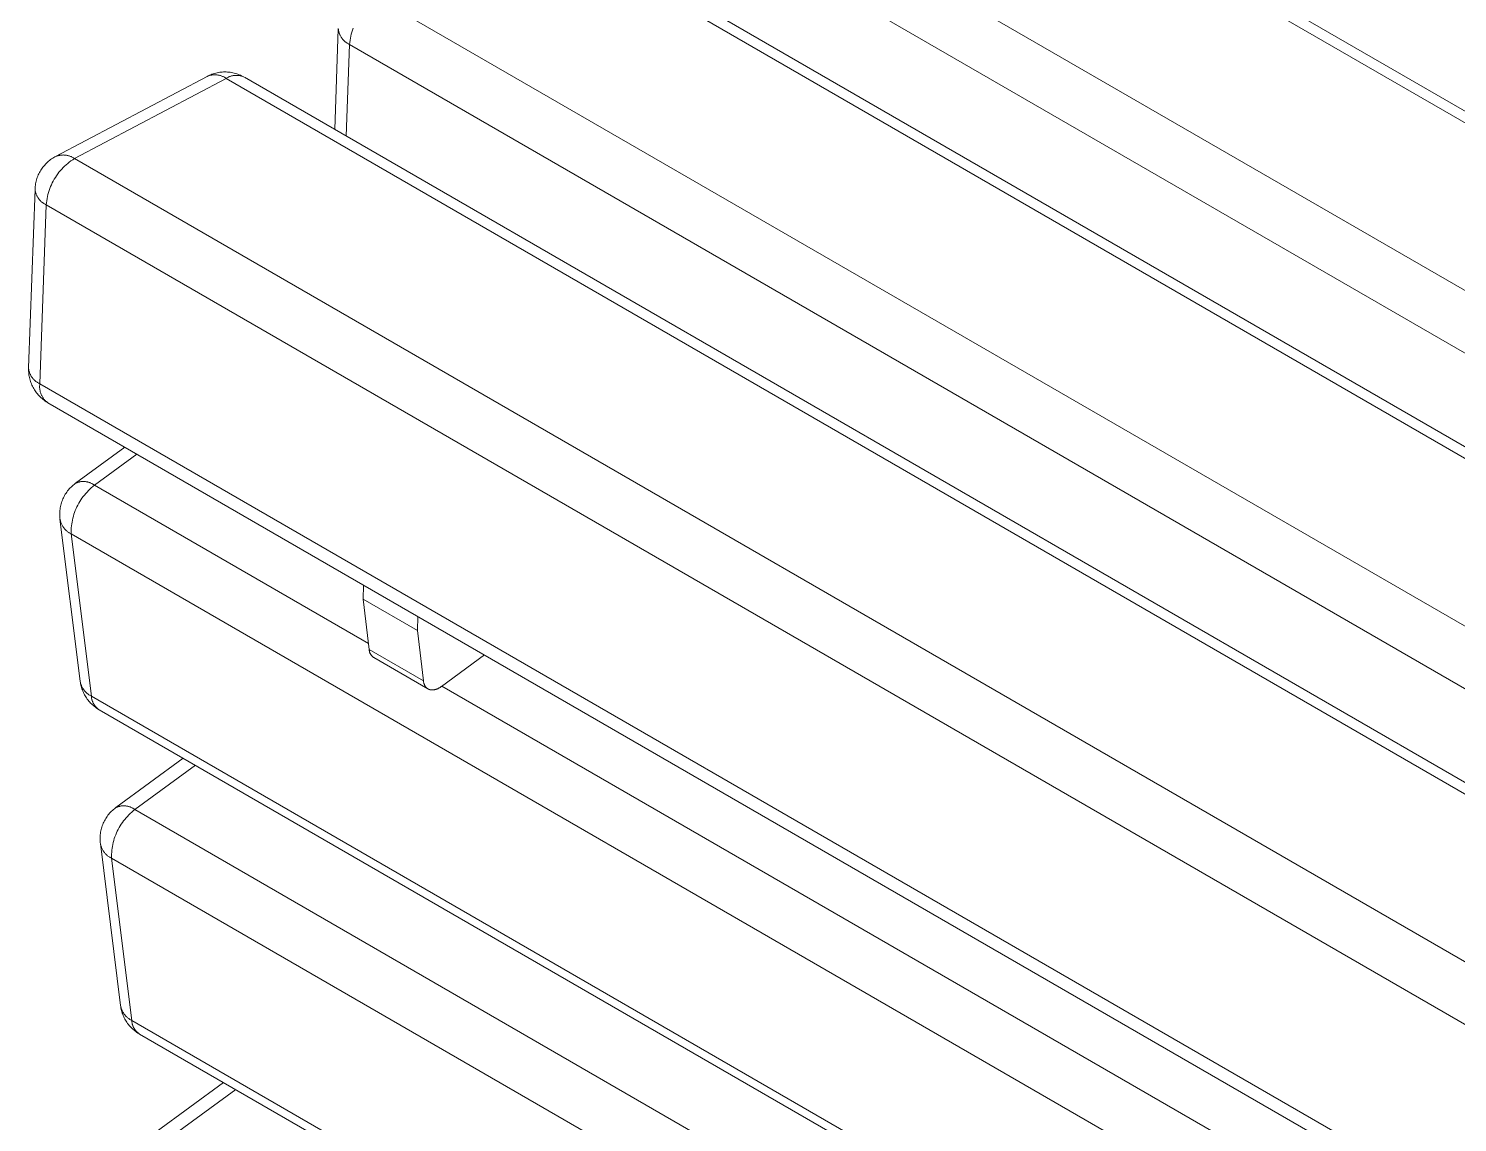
# Model space of a CAD drawing. Header units: inches. Extents: x -16 to 183, y -17 to 123.
# Drawn here: x -5.352 to -0.532, y 15.479 to 19.166 of the extents above; entities that cross this region are included whole.
import ezdxf

# ---------------------------------------------------------------- set-up
doc = ezdxf.new("R2010")
doc.units = ezdxf.units.IN
doc.layers.add('ZANO_R', color=7, linetype='Continuous', lineweight=0)

msp = doc.modelspace()

# ---------------------------------------------------------------- linework, layer by layer
at = {"layer": 'ZANO_R'}
for p, q in [((30.09096, 1.18322), (-2.63935, 20.08008)), ((-2.57751, 20.08374), (30.15113, 1.18785)), ((-3.15088, 19.80971), (29.57943, 0.91286)), ((29.48423, 0.75687), (-3.24609, 19.65373)), ((29.06791, 0.64249), (-3.66241, 19.53935)), ((-3.60056, 19.543), (29.12808, 0.64712)), ((-4.17393, 19.26898), (28.55638, 0.37213)), ((-4.31917, 18.8265), (-4.30701, 19.16591)), ((-4.30679, 19.16417), (-4.30699, 19.16631)), ((-4.30652, 19.16204), (-4.30679, 19.16417)), ((-4.30618, 19.15992), (-4.30652, 19.16204)), ((-4.30577, 19.15782), (-4.30618, 19.15992)), ((-4.30528, 19.15573), (-4.30577, 19.15782)), ((-4.30473, 19.15365), (-4.30528, 19.15573)), ((-4.3041, 19.1516), (-4.30473, 19.15365)), ((-4.30341, 19.14957), (-4.3041, 19.1516)), ((-4.30265, 19.14756), (-4.30341, 19.14957)), ((-4.30182, 19.14558), (-4.30265, 19.14756)), ((-4.30092, 19.14363), (-4.30182, 19.14558)), ((-4.29996, 19.14171), (-4.30092, 19.14363)), ((-4.29893, 19.13982), (-4.29996, 19.14171)), ((-4.29784, 19.13797), (-4.29893, 19.13982)), ((-4.29669, 19.13616), (-4.29784, 19.13797)), ((-4.29548, 19.13439), (-4.29669, 19.13616)), ((-4.2942, 19.13266), (-4.29548, 19.13439)), ((-4.2664, 19.13388), (-4.26756, 19.12695)), ((-4.26501, 19.14077), (-4.2664, 19.13388)), ((-4.26338, 19.1476), (-4.26501, 19.14077)), ((-4.26151, 19.15437), (-4.26338, 19.1476)), ((-4.2594, 19.16107), (-4.26151, 19.15437)), ((-4.25707, 19.16769), (-4.2594, 19.16107)), ((-4.29287, 19.13098), (-4.2942, 19.13266)), ((-4.29149, 19.12934), (-4.29287, 19.13098)), ((-4.29004, 19.12775), (-4.29149, 19.12934)), ((-4.28855, 19.12621), (-4.29004, 19.12775)), ((-4.287, 19.12472), (-4.28855, 19.12621)), ((-4.28541, 19.12328), (-4.287, 19.12472)), ((-4.28377, 19.1219), (-4.28541, 19.12328)), ((-4.28208, 19.12057), (-4.28377, 19.1219)), ((-4.28034, 19.11931), (-4.28208, 19.12057)), ((-4.27857, 19.1181), (-4.28034, 19.11931)), ((-4.26914, 19.113), (-4.28021, 18.80401)), ((-4.27675, 19.11695), (-4.27857, 19.1181)), ((-4.2749, 19.11587), (-4.27675, 19.11695)), ((-4.27301, 19.11484), (-4.2749, 19.11587)), ((-4.27109, 19.11389), (-4.27301, 19.11484)), ((-4.26914, 19.113), (-4.27109, 19.11389)), ((-4.26847, 19.11999), (-4.26914, 19.113)), ((28.46118, 0.21614), (-4.26914, 19.113)), ((-4.26756, 19.12695), (-4.26847, 19.11999)), ((-5.261, 18.735), (-4.74974, 19.00522)), ((-4.68546, 18.99862), (-5.19698, 18.72825)), ((-4.74974, 19.00522), (-4.74758, 19.0061)), ((-4.74947, 19.00536), (-4.74548, 19.00737)), ((-4.74758, 19.0061), (-4.7454, 19.0069)), ((-4.74548, 19.00737), (-4.74143, 19.00924)), ((-4.7454, 19.0069), (-4.74319, 19.00762)), ((-4.74319, 19.00762), (-4.74095, 19.00826)), ((-4.74143, 19.00924), (-4.73731, 19.01097)), ((-4.74095, 19.00826), (-4.7387, 19.00883)), ((-4.7387, 19.00883), (-4.73642, 19.00932)), ((-4.73731, 19.01097), (-4.73313, 19.01256)), ((-4.73642, 19.00932), (-4.73413, 19.00973)), ((-4.73413, 19.00973), (-4.73183, 19.01006)), ((-4.73313, 19.01256), (-4.7289, 19.014)), ((-4.73183, 19.01006), (-4.72952, 19.01031)), ((-4.72952, 19.01031), (-4.7272, 19.01047)), ((-4.7289, 19.014), (-4.72463, 19.01529)), ((-4.7272, 19.01047), (-4.72487, 19.01056)), ((-4.72487, 19.01056), (-4.72255, 19.01056)), ((-4.72463, 19.01529), (-4.72031, 19.01644)), ((-4.72255, 19.01056), (-4.72022, 19.01049)), ((-4.72031, 19.01644), (-4.71595, 19.01743)), ((-4.72022, 19.01049), (-4.7179, 19.01033)), ((-4.7179, 19.01033), (-4.71559, 19.01009)), ((-4.71595, 19.01743), (-4.71157, 19.01828)), ((-4.71559, 19.01009), (-4.71328, 19.00977)), ((-4.71328, 19.00977), (-4.71099, 19.00938)), ((-4.71157, 19.01828), (-4.70715, 19.01897)), ((-4.71099, 19.00938), (-4.70872, 19.0089)), ((-4.70872, 19.0089), (-4.70646, 19.00834)), ((-4.70715, 19.01897), (-4.70272, 19.01951)), ((-4.70646, 19.00834), (-4.70422, 19.00771)), ((-4.70422, 19.00771), (-4.70201, 19.00699)), ((-4.70272, 19.01951), (-4.69827, 19.0199)), ((-4.70201, 19.00699), (-4.69982, 19.0062)), ((-4.69982, 19.0062), (-4.69766, 19.00534)), ((-4.69827, 19.0199), (-4.69381, 19.02013)), ((-4.69766, 19.00534), (-4.69553, 19.0044)), ((-4.69553, 19.0044), (-4.69344, 19.00338)), ((-4.69381, 19.02013), (-4.68934, 19.02021)), ((-4.69344, 19.00338), (-4.69138, 19.0023)), ((-4.69138, 19.0023), (-4.68937, 19.00114)), ((-4.68937, 19.00114), (-4.68739, 18.99991)), ((-4.68934, 19.02021), (-4.68488, 19.02013)), ((-4.68739, 18.99991), (-4.68546, 18.99862)), ((-4.68362, 18.99976), (-4.68546, 18.99862)), ((28.04485, 0.10176), (-4.68546, 18.99862)), ((-4.68488, 19.02013), (-4.68041, 19.0199)), ((-4.68174, 19.00084), (-4.68362, 18.99976)), ((-4.67982, 19.00186), (-4.68174, 19.00084)), ((-4.68041, 19.0199), (-4.67596, 19.01951)), ((-4.67787, 19.00281), (-4.67982, 19.00186)), ((-4.67589, 19.00369), (-4.67787, 19.00281)), ((-4.67596, 19.01951), (-4.67153, 19.01898)), ((-4.67388, 19.0045), (-4.67589, 19.00369)), ((-4.67184, 19.00525), (-4.67388, 19.0045)), ((-4.66978, 19.00592), (-4.67184, 19.00525)), ((-4.67153, 19.01898), (-4.66712, 19.01829)), ((-4.6677, 19.00652), (-4.66978, 19.00592)), ((-4.66559, 19.00706), (-4.6677, 19.00652)), ((-4.66712, 19.01829), (-4.66273, 19.01744)), ((-4.66348, 19.00751), (-4.66559, 19.00706)), ((-4.66134, 19.0079), (-4.66348, 19.00751)), ((-4.66273, 19.01744), (-4.65837, 19.01645)), ((-4.6592, 19.00822), (-4.66134, 19.0079)), ((-4.65704, 19.00846), (-4.6592, 19.00822)), ((-4.65837, 19.01645), (-4.65406, 19.0153)), ((-4.65488, 19.00862), (-4.65704, 19.00846)), ((-4.65271, 19.00871), (-4.65488, 19.00862)), ((-4.65406, 19.0153), (-4.64978, 19.01401)), ((-4.65054, 19.00873), (-4.65271, 19.00871)), ((-4.64837, 19.00867), (-4.65054, 19.00873)), ((-4.64978, 19.01401), (-4.64555, 19.01257)), ((-4.64621, 19.00854), (-4.64837, 19.00867)), ((-4.64405, 19.00834), (-4.64621, 19.00854)), ((-4.64555, 19.01257), (-4.64137, 19.01099)), ((-4.6419, 19.00806), (-4.64405, 19.00834)), ((-4.63976, 19.00771), (-4.6419, 19.00806)), ((-4.64137, 19.01099), (-4.63725, 19.00926)), ((-4.63763, 19.00728), (-4.63976, 19.00771)), ((-4.63552, 19.00679), (-4.63763, 19.00728)), ((-4.63725, 19.00926), (-4.6332, 19.00739)), ((-4.63343, 19.00622), (-4.63552, 19.00679)), ((-4.63136, 19.00558), (-4.63343, 19.00622)), ((-4.6332, 19.00739), (-4.62921, 19.00538)), ((-4.62931, 19.00487), (-4.63136, 19.00558)), ((-4.62729, 19.00408), (-4.62931, 19.00487)), ((-4.62921, 19.00538), (-4.62529, 19.00324)), ((-4.62529, 19.00323), (-4.62729, 19.00408)), ((-4.62361, 19.00227), (28.10503, 0.10638)), ((-5.30312, 18.69965), (-5.30033, 18.70312)), ((-5.30033, 18.70312), (-5.29743, 18.7065)), ((-5.29743, 18.7065), (-5.29442, 18.70977)), ((-5.29442, 18.70977), (-5.29129, 18.71294)), ((-5.29129, 18.71294), (-5.28806, 18.716)), ((-5.28806, 18.716), (-5.28473, 18.71894)), ((-5.28473, 18.71894), (-5.28129, 18.72177)), ((-5.28129, 18.72177), (-5.27776, 18.72448)), ((-5.27776, 18.72448), (-5.27414, 18.72706)), ((-5.27414, 18.72706), (-5.27043, 18.72952)), ((-5.27043, 18.72952), (-5.26664, 18.73185)), ((-5.26664, 18.73185), (-5.26277, 18.73405)), ((-5.26276, 18.73403), (-5.26073, 18.73494)), ((-5.26073, 18.73494), (-5.25866, 18.73578)), ((-5.25866, 18.73578), (-5.25657, 18.73655)), ((-5.25657, 18.73655), (-5.25445, 18.73725)), ((-5.25445, 18.73725), (-5.25231, 18.73788)), ((-5.25231, 18.73788), (-5.25015, 18.73844)), ((-5.25015, 18.73844), (-5.24797, 18.73892)), ((-5.24797, 18.73892), (-5.24577, 18.73932)), ((-5.24577, 18.73932), (-5.24357, 18.73966)), ((-5.24357, 18.73966), (-5.24135, 18.73991)), ((-5.24135, 18.73991), (-5.23913, 18.7401)), ((-5.23913, 18.7401), (-5.2369, 18.7402)), ((-5.2369, 18.7402), (-5.23467, 18.74024)), ((-5.23029, 18.70255), (-5.23529, 18.69762)), ((-5.23467, 18.74024), (-5.23244, 18.74019)), ((-5.23244, 18.74019), (-5.23021, 18.74007)), ((-5.22512, 18.70731), (-5.23029, 18.70255)), ((-5.23021, 18.74007), (-5.22799, 18.73988)), ((-5.22799, 18.73988), (-5.22577, 18.73961)), ((-5.22577, 18.73961), (-5.22357, 18.73926)), ((-5.21979, 18.71188), (-5.22512, 18.70731)), ((-5.22357, 18.73926), (-5.22138, 18.73884)), ((-5.22138, 18.73884), (-5.2192, 18.73835)), ((-5.21431, 18.71627), (-5.21979, 18.71188)), ((-5.2192, 18.73835), (-5.21704, 18.73778)), ((-5.21704, 18.73778), (-5.2149, 18.73714)), ((-5.2149, 18.73714), (-5.21279, 18.73643)), ((-5.20867, 18.72046), (-5.21431, 18.71627)), ((-5.21279, 18.73643), (-5.2107, 18.73564)), ((-5.2107, 18.73564), (-5.20864, 18.73479)), ((-5.2029, 18.72446), (-5.20867, 18.72046)), ((-5.20864, 18.73479), (-5.20661, 18.73387)), ((-5.20661, 18.73387), (-5.20461, 18.73288)), ((-5.20461, 18.73288), (-5.20265, 18.73182)), ((-5.19698, 18.72825), (-5.2029, 18.72446)), ((-5.20265, 18.73182), (-5.20072, 18.73069)), ((-5.20072, 18.73069), (-5.19883, 18.7295)), ((-5.19883, 18.7295), (-5.19698, 18.72825)), ((-5.19698, 18.72825), (27.53333, -0.1686)), ((-5.32727, 18.64763), (-5.32627, 18.65196)), ((-5.32627, 18.65196), (-5.32511, 18.65626)), ((-5.32511, 18.65626), (-5.32381, 18.66051)), ((-5.32381, 18.66051), (-5.32236, 18.66472)), ((-5.32236, 18.66472), (-5.32077, 18.66887)), ((-5.32077, 18.66887), (-5.31903, 18.67297)), ((-5.31903, 18.67297), (-5.31716, 18.67701)), ((-5.31716, 18.67701), (-5.31515, 18.68097)), ((-5.31515, 18.68097), (-5.313, 18.68487)), ((-5.313, 18.68487), (-5.31072, 18.68869)), ((-5.31072, 18.68869), (-5.30831, 18.69243)), ((-5.30831, 18.69243), (-5.30578, 18.69609)), ((-5.30578, 18.69609), (-5.30312, 18.69965)), ((-5.26851, 18.65252), (-5.27175, 18.64629)), ((-5.26507, 18.65864), (-5.26851, 18.65252)), ((-5.26141, 18.66464), (-5.26507, 18.65864)), ((-5.25754, 18.6705), (-5.26141, 18.66464)), ((-5.25347, 18.67623), (-5.25754, 18.6705)), ((-5.24921, 18.68181), (-5.25347, 18.67623)), ((-5.24475, 18.68724), (-5.24921, 18.68181)), ((-5.24011, 18.69251), (-5.24475, 18.68724)), ((-5.23529, 18.69762), (-5.24011, 18.69251)), ((-5.35166, 18.02244), (-5.33006, 18.62518)), ((-5.33004, 18.62558), (-5.32979, 18.63002)), ((-5.32984, 18.62344), (-5.33004, 18.62558)), ((-5.32957, 18.62131), (-5.32984, 18.62344)), ((-5.32979, 18.63002), (-5.32939, 18.63445)), ((-5.32923, 18.61919), (-5.32957, 18.62131)), ((-5.32939, 18.63445), (-5.32884, 18.63887)), ((-5.32882, 18.61709), (-5.32923, 18.61919)), ((-5.32884, 18.63887), (-5.32813, 18.64326)), ((-5.32834, 18.61499), (-5.32882, 18.61709)), ((-5.32778, 18.61292), (-5.32834, 18.61499)), ((-5.32813, 18.64326), (-5.32727, 18.64763)), ((-5.32716, 18.61087), (-5.32778, 18.61292)), ((-5.32646, 18.60884), (-5.32716, 18.61087)), ((-5.3257, 18.60683), (-5.32646, 18.60884)), ((-5.32487, 18.60485), (-5.3257, 18.60683)), ((-5.32397, 18.6029), (-5.32487, 18.60485)), ((-5.28643, 18.60687), (-5.28806, 18.60004)), ((-5.28456, 18.61364), (-5.28643, 18.60687)), ((-5.28245, 18.62034), (-5.28456, 18.61364)), ((-5.28012, 18.62696), (-5.28245, 18.62034)), ((-5.27755, 18.6335), (-5.28012, 18.62696)), ((-5.27476, 18.63995), (-5.27755, 18.6335)), ((-5.27175, 18.64629), (-5.27476, 18.63995)), ((-5.32301, 18.60098), (-5.32397, 18.6029)), ((-5.32198, 18.59909), (-5.32301, 18.60098)), ((-5.32089, 18.59724), (-5.32198, 18.59909)), ((-5.31974, 18.59543), (-5.32089, 18.59724)), ((-5.31853, 18.59366), (-5.31974, 18.59543)), ((-5.31725, 18.59193), (-5.31853, 18.59366)), ((-5.31592, 18.59025), (-5.31725, 18.59193)), ((-5.31454, 18.58861), (-5.31592, 18.59025)), ((-5.3131, 18.58702), (-5.31454, 18.58861)), ((-5.29219, 18.57227), (-5.31381, 17.96913)), ((-5.3116, 18.58547), (-5.3131, 18.58702)), ((-5.31006, 18.58399), (-5.3116, 18.58547)), ((-5.30846, 18.58255), (-5.31006, 18.58399)), ((-5.30682, 18.58117), (-5.30846, 18.58255)), ((-5.30513, 18.57984), (-5.30682, 18.58117)), ((-5.3034, 18.57857), (-5.30513, 18.57984)), ((-5.30162, 18.57737), (-5.3034, 18.57857)), ((-5.29981, 18.57622), (-5.30162, 18.57737)), ((-5.29795, 18.57514), (-5.29981, 18.57622)), ((-5.29606, 18.57411), (-5.29795, 18.57514)), ((-5.29414, 18.57316), (-5.29606, 18.57411)), ((-5.29219, 18.57227), (-5.29414, 18.57316)), ((-5.29152, 18.57926), (-5.29219, 18.57227)), ((27.43812, -0.32459), (-5.29219, 18.57227)), ((-5.29061, 18.58622), (-5.29152, 18.57926)), ((-5.28946, 18.59315), (-5.29061, 18.58622)), ((-5.28806, 18.60004), (-5.28946, 18.59315)), ((-5.35175, 18.01616), (-5.35172, 18.02059)), ((-5.35164, 18.01173), (-5.35175, 18.01616)), ((-5.35146, 18.0203), (-5.35166, 18.02244)), ((-5.35136, 18.00731), (-5.35164, 18.01173)), ((-5.35119, 18.01817), (-5.35146, 18.0203)), ((-5.35094, 18.0029), (-5.35136, 18.00731)), ((-5.35085, 18.01605), (-5.35119, 18.01817)), ((-5.35037, 17.9985), (-5.35094, 18.0029)), ((-5.35044, 18.01394), (-5.35085, 18.01605)), ((-5.34995, 18.01185), (-5.35044, 18.01394)), ((-5.34965, 17.99413), (-5.35037, 17.9985)), ((-5.3494, 18.00978), (-5.34995, 18.01185)), ((-5.34878, 17.98979), (-5.34965, 17.99413)), ((-5.34878, 18.00773), (-5.3494, 18.00978)), ((-5.34808, 18.00569), (-5.34878, 18.00773)), ((-5.34776, 17.98548), (-5.34878, 17.98979)), ((-5.34732, 18.00369), (-5.34808, 18.00569)), ((-5.34659, 17.9812), (-5.34776, 17.98548)), ((-5.34649, 18.00171), (-5.34732, 18.00369)), ((-5.34527, 17.97697), (-5.34659, 17.9812)), ((-5.34559, 17.99976), (-5.34649, 18.00171)), ((-5.34463, 17.99784), (-5.34559, 17.99976)), ((-5.34382, 17.97279), (-5.34527, 17.97697)), ((-5.3436, 17.99595), (-5.34463, 17.99784)), ((-5.34251, 17.9941), (-5.3436, 17.99595)), ((-5.34136, 17.99229), (-5.34251, 17.9941)), ((-5.34015, 17.99052), (-5.34136, 17.99229)), ((-5.33887, 17.98879), (-5.34015, 17.99052)), ((-5.33754, 17.98711), (-5.33887, 17.98879)), ((-5.33616, 17.98547), (-5.33754, 17.98711)), ((-5.33472, 17.98387), (-5.33616, 17.98547)), ((-5.33322, 17.98233), (-5.33472, 17.98387)), ((-5.33168, 17.98084), (-5.33322, 17.98233)), ((-5.33008, 17.97941), (-5.33168, 17.98084)), ((-5.32844, 17.97803), (-5.33008, 17.97941)), ((-5.32675, 17.9767), (-5.32844, 17.97803)), ((-5.34222, 17.96865), (-5.34382, 17.97279)), ((-5.34048, 17.96458), (-5.34222, 17.96865)), ((-5.3386, 17.96057), (-5.34048, 17.96458)), ((-5.33658, 17.95662), (-5.3386, 17.96057)), ((-5.33443, 17.95275), (-5.33658, 17.95662)), ((-5.33215, 17.94895), (-5.33443, 17.95275)), ((-5.32974, 17.94523), (-5.33215, 17.94895)), ((-5.3272, 17.9416), (-5.32974, 17.94523)), ((-5.32455, 17.93805), (-5.3272, 17.9416)), ((-5.32501, 17.97543), (-5.32675, 17.9767)), ((-5.32324, 17.97423), (-5.32501, 17.97543)), ((-5.32177, 17.9346), (-5.32455, 17.93805)), ((-5.32142, 17.97308), (-5.32324, 17.97423)), ((-5.31887, 17.93125), (-5.32177, 17.9346)), ((-5.31957, 17.97199), (-5.32142, 17.97308)), ((-5.31768, 17.97097), (-5.31957, 17.97199)), ((-5.31586, 17.92799), (-5.31887, 17.93125)), ((-5.31576, 17.97002), (-5.31768, 17.97097)), ((-5.31381, 17.96913), (-5.31576, 17.97002)), ((-5.31444, 17.96229), (-5.3145, 17.96001)), ((-5.3145, 17.96001), (-5.31448, 17.95772)), ((-5.31448, 17.95772), (-5.31437, 17.95543)), ((-5.31431, 17.96458), (-5.31444, 17.96229)), ((-5.31437, 17.95543), (-5.3142, 17.95315)), ((-5.3141, 17.96686), (-5.31431, 17.96458)), ((-5.3142, 17.95315), (-5.31394, 17.95088)), ((-5.31381, 17.96913), (-5.3141, 17.96686)), ((-5.31394, 17.95088), (-5.3136, 17.94861)), ((-5.31381, 17.96913), (27.4165, -0.92773)), ((-5.3136, 17.94861), (-5.31319, 17.94636)), ((-5.31319, 17.94636), (-5.3127, 17.94413)), ((-5.3127, 17.94413), (-5.31214, 17.94191)), ((-5.31214, 17.94191), (-5.3115, 17.93971)), ((-5.3115, 17.93971), (-5.31078, 17.93754)), ((-5.31078, 17.93754), (-5.31, 17.93539)), ((-5.31, 17.93539), (-5.30913, 17.93327)), ((-5.30913, 17.93327), (-5.3082, 17.93118)), ((-5.3082, 17.93118), (-5.3072, 17.92913)), ((-5.3072, 17.92913), (-5.30612, 17.92711)), ((-5.31274, 17.92485), (-5.31586, 17.92799)), ((-5.30952, 17.92181), (-5.31274, 17.92485)), ((-5.30619, 17.91888), (-5.30952, 17.92181)), ((-5.30277, 17.91607), (-5.30619, 17.91888)), ((-5.30612, 17.92711), (-5.30498, 17.92512)), ((-5.30498, 17.92512), (-5.30377, 17.92318)), ((-5.30377, 17.92318), (-5.30249, 17.92128)), ((-5.29925, 17.91338), (-5.30277, 17.91607)), ((-5.30249, 17.92128), (-5.30116, 17.91943)), ((-5.30116, 17.91943), (-5.29975, 17.91762)), ((-5.29975, 17.91762), (-5.29829, 17.91586)), ((-5.29564, 17.91081), (-5.29925, 17.91338)), ((-5.29829, 17.91586), (-5.29677, 17.91415)), ((-5.29677, 17.91415), (-5.29519, 17.9125)), ((-5.29194, 17.90836), (-5.29564, 17.91081)), ((-5.29519, 17.9125), (-5.29355, 17.9109)), ((-5.29355, 17.9109), (-5.29186, 17.90935)), ((-5.28817, 17.90605), (-5.29194, 17.90836)), ((-5.29186, 17.90935), (-5.29012, 17.90787)), ((-5.29012, 17.90787), (-5.28833, 17.90644)), ((-5.28833, 17.90644), (-5.28649, 17.90508)), ((27.44214, -0.99081), (-5.2865, 17.90508)), ((-5.19354, 17.63367), (-5.02728, 17.75542)), ((-4.98625, 17.73173), (-5.12965, 17.62672)), ((-5.17154, 17.63953), (-5.17357, 17.63933)), ((-5.16951, 17.63966), (-5.17154, 17.63953)), ((-5.16747, 17.63972), (-5.16951, 17.63966)), ((-5.16543, 17.63971), (-5.16747, 17.63972)), ((-5.16339, 17.63963), (-5.16543, 17.63971)), ((-5.16136, 17.63948), (-5.16339, 17.63963)), ((-5.15933, 17.63926), (-5.16136, 17.63948)), ((-5.23219, 17.58878), (-5.23006, 17.59271)), ((-5.23006, 17.59271), (-5.22779, 17.59656)), ((-5.22779, 17.59656), (-5.22539, 17.60033)), ((-5.22539, 17.60033), (-5.22287, 17.60402)), ((-5.22287, 17.60402), (-5.22021, 17.60762)), ((-5.22021, 17.60762), (-5.21744, 17.61112)), ((-5.21744, 17.61112), (-5.21454, 17.61453)), ((-5.21454, 17.61453), (-5.21153, 17.61783)), ((-5.21153, 17.61783), (-5.20841, 17.62103)), ((-5.20841, 17.62103), (-5.20518, 17.62412)), ((-5.20518, 17.62412), (-5.20184, 17.62709)), ((-5.20184, 17.62709), (-5.1984, 17.62995)), ((-5.1984, 17.62995), (-5.19487, 17.63269)), ((-5.19304, 17.63361), (-5.19486, 17.63267)), ((-5.1912, 17.63447), (-5.19304, 17.63361)), ((-5.18933, 17.63528), (-5.1912, 17.63447)), ((-5.18743, 17.63602), (-5.18933, 17.63528)), ((-5.1855, 17.6367), (-5.18743, 17.63602)), ((-5.18355, 17.63731), (-5.1855, 17.6367)), ((-5.18159, 17.63785), (-5.18355, 17.63731)), ((-5.1796, 17.63832), (-5.18159, 17.63785)), ((-5.17761, 17.63873), (-5.1796, 17.63832)), ((-5.17559, 17.63906), (-5.17761, 17.63873)), ((-5.17357, 17.63933), (-5.17559, 17.63906)), ((-5.16352, 17.59401), (-5.16769, 17.58871)), ((-5.15917, 17.59916), (-5.16352, 17.59401)), ((-5.15731, 17.63897), (-5.15933, 17.63926)), ((-5.15465, 17.60416), (-5.15917, 17.59916)), ((-5.1553, 17.63861), (-5.15731, 17.63897)), ((-5.15331, 17.63818), (-5.1553, 17.63861)), ((-5.14996, 17.60901), (-5.15465, 17.60416)), ((-5.15133, 17.63768), (-5.15331, 17.63818)), ((-5.14937, 17.63712), (-5.15133, 17.63768)), ((-5.14511, 17.61369), (-5.14996, 17.60901)), ((-5.14743, 17.63649), (-5.14937, 17.63712)), ((-5.14551, 17.6358), (-5.14743, 17.63649)), ((-5.14362, 17.63504), (-5.14551, 17.6358)), ((-5.1401, 17.61821), (-5.14511, 17.61369)), ((-5.14176, 17.63421), (-5.14362, 17.63504)), ((-5.13992, 17.63332), (-5.14176, 17.63421)), ((-5.13495, 17.62255), (-5.1401, 17.61821)), ((-5.13812, 17.63237), (-5.13992, 17.63332)), ((-5.13635, 17.63136), (-5.13812, 17.63237)), ((-5.13461, 17.63028), (-5.13635, 17.63136)), ((-5.12965, 17.62672), (-5.13495, 17.62255)), ((-5.13292, 17.62915), (-5.13461, 17.63028)), ((-5.13126, 17.62796), (-5.13292, 17.62915)), ((-5.12965, 17.62672), (-5.13126, 17.62796)), ((-5.12965, 17.62672), (-4.20533, 17.09306)), ((-5.24614, 17.54193), (-5.24562, 17.54637)), ((-5.24562, 17.54637), (-5.24495, 17.55079)), ((-5.24495, 17.55079), (-5.24412, 17.55519)), ((-5.24412, 17.55519), (-5.24315, 17.55955)), ((-5.24315, 17.55955), (-5.24202, 17.56387)), ((-5.24202, 17.56387), (-5.24074, 17.56816)), ((-5.24074, 17.56816), (-5.23932, 17.5724)), ((-5.23932, 17.5724), (-5.23775, 17.57658)), ((-5.23775, 17.57658), (-5.23604, 17.58071)), ((-5.23604, 17.58071), (-5.23418, 17.58478)), ((-5.23418, 17.58478), (-5.23219, 17.58878)), ((-5.19155, 17.54811), (-5.19414, 17.54189)), ((-5.18874, 17.55424), (-5.19155, 17.54811)), ((-5.18573, 17.56027), (-5.18874, 17.55424)), ((-5.18251, 17.5662), (-5.18573, 17.56027)), ((-5.17909, 17.57201), (-5.18251, 17.5662)), ((-5.17548, 17.57771), (-5.17909, 17.57201)), ((-5.17168, 17.58327), (-5.17548, 17.57771)), ((-5.16769, 17.58871), (-5.17168, 17.58327)), ((-5.24678, 17.52855), (-5.24672, 17.53301)), ((-5.24668, 17.52408), (-5.24678, 17.52855)), ((-5.24672, 17.53301), (-5.24651, 17.53748)), ((-5.24643, 17.51961), (-5.24668, 17.52408)), ((-5.24651, 17.53748), (-5.24614, 17.54193)), ((-5.24603, 17.51516), (-5.24643, 17.51961)), ((-5.24601, 17.51516), (-5.24563, 17.51279)), ((-5.17771, 16.9665), (-5.24578, 17.51301)), ((-5.24563, 17.51279), (-5.24517, 17.51043)), ((-5.24517, 17.51043), (-5.24462, 17.50809)), ((-5.24462, 17.50809), (-5.244, 17.50577)), ((-5.244, 17.50577), (-5.2433, 17.50347)), ((-5.2433, 17.50347), (-5.24251, 17.5012)), ((-5.24251, 17.5012), (-5.24165, 17.49896)), ((-5.24165, 17.49896), (-5.24071, 17.49675)), ((-5.24071, 17.49675), (-5.2397, 17.49457)), ((-5.20623, 17.49637), (-5.20706, 17.48968)), ((-5.20517, 17.50303), (-5.20623, 17.49637)), ((-5.20388, 17.50965), (-5.20517, 17.50303)), ((-5.20237, 17.51622), (-5.20388, 17.50965)), ((-5.20064, 17.52274), (-5.20237, 17.51622)), ((-5.19869, 17.52919), (-5.20064, 17.52274)), ((-5.19653, 17.53558), (-5.19869, 17.52919)), ((-5.19414, 17.54189), (-5.19653, 17.53558)), ((-5.2397, 17.49457), (-5.23861, 17.49242)), ((-5.23861, 17.49242), (-5.23745, 17.49032)), ((-5.23745, 17.49032), (-5.23621, 17.48826)), ((-5.23621, 17.48826), (-5.23491, 17.48624)), ((-5.23491, 17.48624), (-5.23353, 17.48427)), ((-5.23353, 17.48427), (-5.23209, 17.48235)), ((-5.23209, 17.48235), (-5.23058, 17.48048)), ((-5.23058, 17.48048), (-5.22901, 17.47866)), ((-5.22901, 17.47866), (-5.22738, 17.4769)), ((-5.22738, 17.4769), (-5.22569, 17.47519)), ((-5.22569, 17.47519), (-5.22394, 17.47355)), ((-5.22394, 17.47355), (-5.22213, 17.47196)), ((-5.22213, 17.47196), (-5.22027, 17.47044)), ((-5.22027, 17.47044), (-5.21835, 17.46899)), ((-5.21835, 17.46899), (-5.21639, 17.4676)), ((-5.21639, 17.4676), (-5.21438, 17.46628)), ((-5.21438, 17.46628), (-5.21233, 17.46503)), ((-5.21233, 17.46503), (-5.21024, 17.46385)), ((-5.21024, 17.46385), (-5.2081, 17.46275)), ((-5.20804, 17.47623), (-5.20818, 17.46949)), ((-5.20818, 17.46949), (-5.2081, 17.46275)), ((-5.2081, 17.46275), (-5.14002, 16.91612)), ((27.52221, -1.4341), (-5.2081, 17.46275)), ((-5.20766, 17.48297), (-5.20804, 17.47623)), ((-5.20706, 17.48968), (-5.20766, 17.48297)), ((-4.22331, 17.24313), (-4.22162, 17.29027)), ((-4.22331, 17.24313), (-4.04046, 17.13756)), ((-4.20301, 17.07372), (-4.22331, 17.24313)), ((-4.04046, 17.13756), (-4.03877, 17.1847)), ((-4.02016, 16.96815), (-4.04046, 17.13756)), ((-4.02016, 16.96815), (-4.20301, 17.07372)), ((-4.20292, 17.07301), (-4.20301, 17.07372)), ((-4.20292, 17.07301), (-4.20283, 17.07182)), ((-4.20283, 17.07182), (-4.2027, 17.07064)), ((-4.2027, 17.07064), (-4.20252, 17.06946)), ((-4.20252, 17.06946), (-4.20231, 17.06828)), ((-4.20231, 17.06828), (-4.20206, 17.06711)), ((-4.20206, 17.06711), (-4.20176, 17.06596)), ((-4.20176, 17.06596), (-4.20143, 17.06481)), ((-4.20143, 17.06481), (-4.20106, 17.06368)), ((-4.20106, 17.06368), (-4.20065, 17.06256)), ((-4.20065, 17.06256), (-4.2002, 17.06145)), ((-4.2002, 17.06145), (-4.19971, 17.06036)), ((-4.19971, 17.06036), (-4.19919, 17.05929)), ((-4.19919, 17.05929), (-4.19863, 17.05823)), ((-4.19863, 17.05823), (-4.19803, 17.0572)), ((-4.19803, 17.0572), (-4.1974, 17.05618)), ((-4.1974, 17.05618), (-4.19674, 17.05519)), ((-4.19674, 17.05519), (-4.19604, 17.05422)), ((-4.19604, 17.05422), (-4.19531, 17.05328)), ((-4.19531, 17.05328), (-4.19454, 17.05236)), ((-4.19454, 17.05236), (-4.19375, 17.05147)), ((-4.19375, 17.05147), (-4.19292, 17.05061)), ((-4.19292, 17.05061), (-4.19207, 17.04978)), ((-4.19207, 17.04978), (-4.19118, 17.04897)), ((-4.19118, 17.04897), (-4.19028, 17.0482)), ((-4.19028, 17.0482), (-4.18934, 17.04746)), ((-4.18934, 17.04746), (-4.18838, 17.04675)), ((-4.18838, 17.04675), (-4.1874, 17.04607)), ((-4.00512, 16.94083), (-4.1874, 17.04607)), ((-3.81398, 17.05492), (-3.95846, 16.94912)), ((-5.17771, 16.9665), (-5.17724, 16.96413)), ((-5.17708, 16.96207), (-5.17769, 16.96638)), ((-4.01997, 16.96675), (-4.02016, 16.96815)), ((-4.01976, 16.96536), (-4.01997, 16.96675)), ((-4.01951, 16.964), (-4.01976, 16.96536)), ((-5.17724, 16.96413), (-5.17669, 16.96177)), ((-5.17632, 16.95778), (-5.17708, 16.96207)), ((-5.17669, 16.96177), (-5.17606, 16.95944)), ((-5.17541, 16.95351), (-5.17632, 16.95778)), ((-5.17606, 16.95944), (-5.17535, 16.95713)), ((-5.17436, 16.94928), (-5.17541, 16.95351)), ((-5.17535, 16.95713), (-5.17456, 16.95485)), ((-5.17456, 16.95485), (-5.1737, 16.95259)), ((-5.17318, 16.94509), (-5.17436, 16.94928)), ((-5.1737, 16.95259), (-5.17275, 16.95037)), ((-5.17185, 16.94094), (-5.17318, 16.94509)), ((-5.17275, 16.95037), (-5.17173, 16.94818)), ((-5.17038, 16.93684), (-5.17185, 16.94094)), ((-5.17173, 16.94818), (-5.17064, 16.94602)), ((-5.17064, 16.94602), (-5.16947, 16.94391)), ((-5.16877, 16.93279), (-5.17038, 16.93684)), ((-5.16947, 16.94391), (-5.16823, 16.94184)), ((-5.16703, 16.9288), (-5.16877, 16.93279)), ((-5.16823, 16.94184), (-5.16692, 16.93981)), ((-5.16515, 16.92487), (-5.16703, 16.9288)), ((-5.16692, 16.93981), (-5.16554, 16.93782)), ((-5.16554, 16.93782), (-5.16409, 16.93589)), ((-5.16315, 16.921), (-5.16515, 16.92487)), ((-5.16409, 16.93589), (-5.16258, 16.93401)), ((-5.16101, 16.9172), (-5.16315, 16.921)), ((-5.16258, 16.93401), (-5.161, 16.93218)), ((-5.15875, 16.91348), (-5.16101, 16.9172)), ((-5.161, 16.93218), (-5.15936, 16.9304)), ((-5.15936, 16.9304), (-5.15766, 16.92868)), ((-5.15766, 16.92868), (-5.1559, 16.92703)), ((-5.1559, 16.92703), (-5.15409, 16.92543)), ((-5.15409, 16.92543), (-5.15222, 16.9239)), ((-5.15222, 16.9239), (-5.1503, 16.92243)), ((-5.1503, 16.92243), (-5.14834, 16.92103)), ((-5.14834, 16.92103), (-5.14632, 16.91969)), ((-5.14632, 16.91969), (-5.14426, 16.91843)), ((-5.14426, 16.91843), (-5.14216, 16.91724)), ((-5.14216, 16.91724), (-5.14002, 16.91612)), ((-4.01922, 16.96265), (-4.01951, 16.964)), ((-4.01891, 16.96133), (-4.01922, 16.96265)), ((-4.01856, 16.96003), (-4.01891, 16.96133)), ((-4.01818, 16.95876), (-4.01856, 16.96003)), ((-4.01776, 16.95751), (-4.01818, 16.95876)), ((-4.01732, 16.95629), (-4.01776, 16.95751)), ((-4.01684, 16.9551), (-4.01732, 16.95629)), ((-4.01632, 16.95394), (-4.01684, 16.9551)), ((-4.01578, 16.95281), (-4.01632, 16.95394)), ((-4.0152, 16.95171), (-4.01578, 16.95281)), ((-4.0149, 16.95118), (-4.0152, 16.95171)), ((-4.0146, 16.95065), (-4.0149, 16.95118)), ((-4.01428, 16.95013), (-4.0146, 16.95065)), ((-4.01396, 16.94962), (-4.01428, 16.95013)), ((-4.01363, 16.94912), (-4.01396, 16.94962)), ((-4.01329, 16.94863), (-4.01363, 16.94912)), ((-4.01295, 16.94814), (-4.01329, 16.94863)), ((-4.01259, 16.94767), (-4.01295, 16.94814)), ((-4.01223, 16.94721), (-4.01259, 16.94767)), ((-4.01187, 16.94675), (-4.01223, 16.94721)), ((-4.01149, 16.94631), (-4.01187, 16.94675)), ((-4.01111, 16.94587), (-4.01149, 16.94631)), ((-4.01072, 16.94545), (-4.01111, 16.94587)), ((-4.01033, 16.94503), (-4.01072, 16.94545)), ((-4.00993, 16.94463), (-4.01033, 16.94503)), ((-4.00952, 16.94423), (-4.00993, 16.94463)), ((-4.00911, 16.94384), (-4.00952, 16.94423)), ((-4.00869, 16.94347), (-4.00911, 16.94384)), ((-4.00826, 16.9431), (-4.00869, 16.94347)), ((-4.00783, 16.94275), (-4.00826, 16.9431)), ((-4.00739, 16.9424), (-4.00783, 16.94275)), ((-4.00695, 16.94207), (-4.00739, 16.9424)), ((-4.00649, 16.94175), (-4.00695, 16.94207)), ((-4.00604, 16.94143), (-4.00649, 16.94175)), ((-4.00558, 16.94113), (-4.00604, 16.94143)), ((-4.00511, 16.94084), (-4.00558, 16.94113)), ((-4.00464, 16.94056), (-4.00511, 16.94084)), ((-4.00416, 16.94029), (-4.00464, 16.94056)), ((-4.00368, 16.94002), (-4.00416, 16.94029)), ((-4.00319, 16.93977), (-4.00368, 16.94002)), ((-4.0027, 16.93953), (-4.00319, 16.93977)), ((-4.00221, 16.93931), (-4.0027, 16.93953)), ((-4.00171, 16.93909), (-4.00221, 16.93931)), ((-4.0012, 16.93888), (-4.00171, 16.93909)), ((-4.00069, 16.93868), (-4.0012, 16.93888)), ((-4.00018, 16.93849), (-4.00069, 16.93868)), ((-3.99966, 16.93832), (-4.00018, 16.93849)), ((-3.99914, 16.93815), (-3.99966, 16.93832)), ((-3.99862, 16.938), (-3.99914, 16.93815)), ((-3.99809, 16.93785), (-3.99862, 16.938)), ((-3.99755, 16.93771), (-3.99809, 16.93785)), ((-3.99701, 16.93759), (-3.99755, 16.93771)), ((-3.99646, 16.93747), (-3.99701, 16.93759)), ((-3.99591, 16.93736), (-3.99646, 16.93747)), ((-3.99535, 16.93727), (-3.99591, 16.93736)), ((-3.99478, 16.93718), (-3.99535, 16.93727)), ((-3.99421, 16.9371), (-3.99478, 16.93718)), ((-3.99364, 16.93704), (-3.99421, 16.9371)), ((-3.99305, 16.93698), (-3.99364, 16.93704)), ((-3.99247, 16.93694), (-3.99305, 16.93698)), ((-3.99188, 16.93691), (-3.99247, 16.93694)), ((-3.99128, 16.93688), (-3.99188, 16.93691)), ((-3.99068, 16.93687), (-3.99128, 16.93688)), ((-3.99008, 16.93687), (-3.99068, 16.93687)), ((-3.98947, 16.93688), (-3.99008, 16.93687)), ((-3.98885, 16.9369), (-3.98947, 16.93688)), ((-3.98761, 16.93697), (-3.98885, 16.9369)), ((-3.98636, 16.93709), (-3.98761, 16.93697)), ((-3.98509, 16.93725), (-3.98636, 16.93709)), ((-3.98381, 16.93745), (-3.98509, 16.93725)), ((-3.98251, 16.9377), (-3.98381, 16.93745)), ((-3.9812, 16.93799), (-3.98251, 16.9377)), ((-3.97988, 16.93832), (-3.9812, 16.93799)), ((-3.97856, 16.9387), (-3.97988, 16.93832)), ((-3.97722, 16.93912), (-3.97856, 16.9387)), ((-3.97589, 16.93959), (-3.97722, 16.93912)), ((-3.97454, 16.94009), (-3.97589, 16.93959)), ((-3.97319, 16.94064), (-3.97454, 16.94009)), ((-3.97184, 16.94122), (-3.97319, 16.94064)), ((-3.97049, 16.94185), (-3.97184, 16.94122)), ((-3.96914, 16.94251), (-3.97049, 16.94185)), ((-3.96778, 16.94322), (-3.96914, 16.94251)), ((-3.96644, 16.94396), (-3.96778, 16.94322)), ((-3.96509, 16.94473), (-3.96644, 16.94396)), ((-3.96375, 16.94554), (-3.96509, 16.94473)), ((-3.96242, 16.94639), (-3.96375, 16.94554)), ((-3.96109, 16.94727), (-3.96242, 16.94639)), ((-3.95977, 16.94818), (-3.96109, 16.94727)), ((-3.95846, 16.94912), (-3.95977, 16.94818)), ((-3.95738, 16.94991), (11.06272, 8.27805)), ((-5.15636, 16.90983), (-5.15875, 16.91348)), ((-5.15385, 16.90627), (-5.15636, 16.90983)), ((-5.15123, 16.90279), (-5.15385, 16.90627)), ((-5.14848, 16.89941), (-5.15123, 16.90279)), ((-5.14563, 16.89612), (-5.14848, 16.89941)), ((-5.14266, 16.89293), (-5.14563, 16.89612)), ((-5.13959, 16.88983), (-5.14266, 16.89293)), ((-5.14002, 16.91612), (-5.13988, 16.9141)), ((-5.14002, 16.91612), (27.5903, -1.98073)), ((-5.13988, 16.9141), (-5.13966, 16.91209)), ((-5.13966, 16.91209), (-5.13938, 16.91008)), ((-5.13642, 16.88685), (-5.13959, 16.88983)), ((-5.13938, 16.91008), (-5.13903, 16.90808)), ((-5.13903, 16.90808), (-5.13861, 16.9061)), ((-5.13861, 16.9061), (-5.13813, 16.90413)), ((-5.13813, 16.90413), (-5.13757, 16.90218)), ((-5.13757, 16.90218), (-5.13695, 16.90025)), ((-5.13695, 16.90025), (-5.13626, 16.89835)), ((-5.13315, 16.88397), (-5.13642, 16.88685)), ((-5.13626, 16.89835), (-5.1355, 16.89646)), ((-5.1355, 16.89646), (-5.13468, 16.89461)), ((-5.13468, 16.89461), (-5.1338, 16.89279)), ((-5.1338, 16.89279), (-5.13285, 16.89099)), ((-5.12978, 16.8812), (-5.13315, 16.88397)), ((-5.13285, 16.89099), (-5.13185, 16.88924)), ((-5.13185, 16.88924), (-5.13078, 16.88751)), ((-5.13078, 16.88751), (-5.12965, 16.88583)), ((-5.12633, 16.87855), (-5.12978, 16.8812)), ((-5.12965, 16.88583), (-5.12846, 16.88418)), ((-5.12846, 16.88418), (-5.12722, 16.88258)), ((-5.12722, 16.88258), (-5.12593, 16.88102)), ((-5.12278, 16.87602), (-5.12633, 16.87855)), ((-5.12593, 16.88102), (-5.12458, 16.87951)), ((-5.12458, 16.87951), (-5.12318, 16.87805)), ((-5.12318, 16.87805), (-5.12173, 16.87663)), ((-5.11915, 16.87361), (-5.12278, 16.87602)), ((-5.12173, 16.87663), (-5.12023, 16.87527)), ((-5.12023, 16.87527), (-5.11868, 16.87395)), ((-5.11544, 16.87132), (-5.11915, 16.87361)), ((-5.11868, 16.87395), (-5.11709, 16.8727)), ((-5.11709, 16.8727), (-5.11546, 16.8715)), ((-5.11546, 16.8715), (-5.11378, 16.87035)), ((27.61626, -2.02635), (-5.11378, 16.87035)), ((-5.05737, 16.54042), (-4.83031, 16.70669)), ((-4.78927, 16.683), (-4.99348, 16.53346)), ((-5.06901, 16.53086), (-5.06567, 16.53384)), ((-5.06567, 16.53384), (-5.06223, 16.5367)), ((-5.06223, 16.5367), (-5.0587, 16.53943)), ((-5.05688, 16.54035), (-5.05869, 16.53942)), ((-5.05503, 16.54122), (-5.05688, 16.54035)), ((-5.05316, 16.54203), (-5.05503, 16.54122)), ((-5.05126, 16.54277), (-5.05316, 16.54203)), ((-5.04933, 16.54344), (-5.05126, 16.54277)), ((-5.04739, 16.54405), (-5.04933, 16.54344)), ((-5.04542, 16.54459), (-5.04739, 16.54405)), ((-5.04344, 16.54507), (-5.04542, 16.54459)), ((-5.04144, 16.54547), (-5.04344, 16.54507)), ((-5.03943, 16.54581), (-5.04144, 16.54547)), ((-5.0374, 16.54608), (-5.03943, 16.54581)), ((-5.03537, 16.54628), (-5.0374, 16.54608)), ((-5.03334, 16.54641), (-5.03537, 16.54628)), ((-5.0313, 16.54646), (-5.03334, 16.54641)), ((-5.02926, 16.54645), (-5.0313, 16.54646)), ((-5.02722, 16.54637), (-5.02926, 16.54645)), ((-5.02519, 16.54622), (-5.02722, 16.54637)), ((-5.02316, 16.546), (-5.02519, 16.54622)), ((-5.02114, 16.54571), (-5.02316, 16.546)), ((-5.01914, 16.54535), (-5.02114, 16.54571)), ((-5.01714, 16.54493), (-5.01914, 16.54535)), ((-5.01516, 16.54443), (-5.01714, 16.54493)), ((-5.0132, 16.54387), (-5.01516, 16.54443)), ((-5.01126, 16.54324), (-5.0132, 16.54387)), ((-5.00935, 16.54254), (-5.01126, 16.54324)), ((-5.00745, 16.54178), (-5.00935, 16.54254)), ((-5.00559, 16.54095), (-5.00745, 16.54178)), ((-5.00375, 16.54007), (-5.00559, 16.54095)), ((-5.00195, 16.53911), (-5.00375, 16.54007)), ((-5.00018, 16.5381), (-5.00195, 16.53911)), ((-4.99845, 16.53703), (-5.00018, 16.5381)), ((-4.99348, 16.53346), (-4.99878, 16.5293)), ((-4.99675, 16.5359), (-4.99845, 16.53703)), ((-4.99509, 16.53471), (-4.99675, 16.5359)), ((-4.99348, 16.53346), (-4.99509, 16.53471)), ((-4.99348, 16.53346), (27.73684, -2.36339)), ((-5.10315, 16.47914), (-5.10158, 16.48333)), ((-5.10158, 16.48333), (-5.09987, 16.48746)), ((-5.09987, 16.48746), (-5.09801, 16.49152)), ((-5.09801, 16.49152), (-5.09602, 16.49552)), ((-5.09602, 16.49552), (-5.09389, 16.49945)), ((-5.09389, 16.49945), (-5.09162, 16.50331)), ((-5.09162, 16.50331), (-5.08922, 16.50708)), ((-5.08922, 16.50708), (-5.0867, 16.51077)), ((-5.0867, 16.51077), (-5.08405, 16.51436)), ((-5.08405, 16.51436), (-5.08127, 16.51787)), ((-5.08127, 16.51787), (-5.07838, 16.52127)), ((-5.07838, 16.52127), (-5.07536, 16.52458)), ((-5.07536, 16.52458), (-5.07224, 16.52778)), ((-5.07224, 16.52778), (-5.06901, 16.53086)), ((-5.03931, 16.48445), (-5.04292, 16.47876)), ((-5.03551, 16.49002), (-5.03931, 16.48445)), ((-5.03152, 16.49545), (-5.03551, 16.49002)), ((-5.02735, 16.50075), (-5.03152, 16.49545)), ((-5.023, 16.5059), (-5.02735, 16.50075)), ((-5.01848, 16.51091), (-5.023, 16.5059)), ((-5.01379, 16.51575), (-5.01848, 16.51091)), ((-5.00894, 16.52044), (-5.01379, 16.51575)), ((-5.00394, 16.52495), (-5.00894, 16.52044)), ((-4.99878, 16.5293), (-5.00394, 16.52495)), ((-5.11061, 16.43529), (-5.11055, 16.43976)), ((-5.11052, 16.43082), (-5.11061, 16.43529)), ((-5.11055, 16.43976), (-5.11034, 16.44423)), ((-5.11034, 16.44423), (-5.10998, 16.44868)), ((-5.10998, 16.44868), (-5.10946, 16.45312)), ((-5.10946, 16.45312), (-5.10878, 16.45754)), ((-5.10878, 16.45754), (-5.10796, 16.46193)), ((-5.10796, 16.46193), (-5.10698, 16.46629)), ((-5.10698, 16.46629), (-5.10585, 16.47062)), ((-5.10585, 16.47062), (-5.10457, 16.4749)), ((-5.10457, 16.4749), (-5.10315, 16.47914)), ((-5.06253, 16.43594), (-5.06448, 16.42949)), ((-5.06036, 16.44232), (-5.06253, 16.43594)), ((-5.05797, 16.44863), (-5.06036, 16.44232)), ((-5.05538, 16.45485), (-5.05797, 16.44863)), ((-5.05257, 16.46098), (-5.05538, 16.45485)), ((-5.04956, 16.46702), (-5.05257, 16.46098)), ((-5.04634, 16.47294), (-5.04956, 16.46702)), ((-5.04292, 16.47876), (-5.04634, 16.47294)), ((-5.11026, 16.42636), (-5.11052, 16.43082)), ((-5.10986, 16.42191), (-5.11026, 16.42636)), ((-5.10984, 16.42191), (-5.10946, 16.41954)), ((-5.04154, 15.87324), (-5.10961, 16.41975)), ((-5.10946, 16.41954), (-5.109, 16.41718)), ((-5.109, 16.41718), (-5.10845, 16.41484)), ((-5.10845, 16.41484), (-5.10783, 16.41252)), ((-5.10783, 16.41252), (-5.10713, 16.41022)), ((-5.10713, 16.41022), (-5.10634, 16.40795)), ((-5.10634, 16.40795), (-5.10548, 16.4057)), ((-5.10548, 16.4057), (-5.10454, 16.40349)), ((-5.10454, 16.40349), (-5.10353, 16.40131)), ((-5.10353, 16.40131), (-5.10244, 16.39917)), ((-5.10244, 16.39917), (-5.10128, 16.39707)), ((-5.10128, 16.39707), (-5.10004, 16.395)), ((-5.10004, 16.395), (-5.09874, 16.39299)), ((-5.09874, 16.39299), (-5.09737, 16.39102)), ((-5.09737, 16.39102), (-5.09592, 16.38909)), ((-5.09592, 16.38909), (-5.09442, 16.38722)), ((-5.09442, 16.38722), (-5.09284, 16.3854)), ((-5.07149, 16.38971), (-5.07187, 16.38298)), ((-5.07089, 16.39643), (-5.07149, 16.38971)), ((-5.07006, 16.40312), (-5.07089, 16.39643)), ((-5.069, 16.40978), (-5.07006, 16.40312)), ((-5.06771, 16.4164), (-5.069, 16.40978)), ((-5.06621, 16.42297), (-5.06771, 16.4164)), ((-5.06448, 16.42949), (-5.06621, 16.42297)), ((-5.09284, 16.3854), (-5.09121, 16.38364)), ((-5.09121, 16.38364), (-5.08952, 16.38194)), ((-5.08952, 16.38194), (-5.08777, 16.38029)), ((-5.08777, 16.38029), (-5.08596, 16.37871)), ((-5.08596, 16.37871), (-5.0841, 16.37719)), ((-5.0841, 16.37719), (-5.08219, 16.37573)), ((-5.08219, 16.37573), (-5.08022, 16.37434)), ((-5.08022, 16.37434), (-5.07822, 16.37303)), ((-5.07822, 16.37303), (-5.07616, 16.37178)), ((-5.07616, 16.37178), (-5.07407, 16.3706)), ((-5.07407, 16.3706), (-5.07193, 16.3695)), ((-5.07187, 16.38298), (-5.07201, 16.37624)), ((-5.07201, 16.37624), (-5.07193, 16.3695)), ((-5.07193, 16.3695), (-5.00385, 15.82287)), ((27.65838, -2.52736), (-5.07193, 16.3695)), ((-5.04154, 15.87324), (-5.04107, 15.87087)), ((-5.04091, 15.86881), (-5.04152, 15.87312)), ((-5.04107, 15.87087), (-5.04052, 15.86852)), ((-5.04015, 15.86452), (-5.04091, 15.86881)), ((-5.04052, 15.86852), (-5.03989, 15.86619)), ((-5.03924, 15.86026), (-5.04015, 15.86452)), ((-5.03989, 15.86619), (-5.03918, 15.86388)), ((-5.0382, 15.85603), (-5.03924, 15.86026)), ((-5.03918, 15.86388), (-5.03839, 15.86159)), ((-5.03839, 15.86159), (-5.03753, 15.85934)), ((-5.03753, 15.85934), (-5.03658, 15.85711)), ((-5.03658, 15.85711), (-5.03556, 15.85492)), ((-5.03701, 15.85184), (-5.0382, 15.85603)), ((-5.03568, 15.84769), (-5.03701, 15.85184)), ((-5.03421, 15.84359), (-5.03568, 15.84769)), ((-5.03556, 15.85492), (-5.03447, 15.85277)), ((-5.03447, 15.85277), (-5.0333, 15.85066)), ((-5.0326, 15.83954), (-5.03421, 15.84359)), ((-5.0333, 15.85066), (-5.03206, 15.84858)), ((-5.03086, 15.83554), (-5.0326, 15.83954)), ((-5.03206, 15.84858), (-5.03075, 15.84655)), ((-5.02898, 15.83161), (-5.03086, 15.83554)), ((-5.03075, 15.84655), (-5.02937, 15.84457)), ((-5.02937, 15.84457), (-5.02792, 15.84263)), ((-5.02698, 15.82774), (-5.02898, 15.83161)), ((-5.02792, 15.84263), (-5.02641, 15.84075)), ((-5.02484, 15.82395), (-5.02698, 15.82774)), ((-5.02641, 15.84075), (-5.02483, 15.83892)), ((-5.02258, 15.82022), (-5.02484, 15.82395)), ((-5.02483, 15.83892), (-5.02319, 15.83715)), ((-5.02319, 15.83715), (-5.02149, 15.83543)), ((-5.02019, 15.81658), (-5.02258, 15.82022)), ((-5.02149, 15.83543), (-5.01974, 15.83377)), ((-5.01768, 15.81302), (-5.02019, 15.81658)), ((-5.01974, 15.83377), (-5.01792, 15.83217)), ((-5.01792, 15.83217), (-5.01605, 15.83064)), ((-5.01506, 15.80954), (-5.01768, 15.81302)), ((-5.01605, 15.83064), (-5.01414, 15.82917)), ((-5.01231, 15.80615), (-5.01506, 15.80954)), ((-5.01414, 15.82917), (-5.01217, 15.82777)), ((-5.01217, 15.82777), (-5.01015, 15.82644)), ((-5.01015, 15.82644), (-5.00809, 15.82518)), ((-5.00809, 15.82518), (-5.00599, 15.82399)), ((-5.00599, 15.82399), (-5.00385, 15.82287)), ((-5.00385, 15.82287), (-5.00371, 15.82085)), ((-5.00385, 15.82287), (27.72646, -3.07399)), ((-5.00371, 15.82085), (-5.0035, 15.81883)), ((-5.0035, 15.81883), (-5.00321, 15.81682)), ((-5.00321, 15.81682), (-5.00286, 15.81483)), ((-5.00286, 15.81483), (-5.00245, 15.81284)), ((-5.00245, 15.81284), (-5.00196, 15.81088)), ((-5.00196, 15.81088), (-5.0014, 15.80893)), ((-5.0014, 15.80893), (-5.00078, 15.807)), ((-5.00946, 15.80286), (-5.01231, 15.80615)), ((-5.0065, 15.79967), (-5.00946, 15.80286)), ((-5.00343, 15.79658), (-5.0065, 15.79967)), ((-5.00025, 15.79359), (-5.00343, 15.79658)), ((-5.00078, 15.807), (-5.00009, 15.80509)), ((-4.99698, 15.79072), (-5.00025, 15.79359)), ((-5.00009, 15.80509), (-4.99933, 15.80321)), ((-4.99933, 15.80321), (-4.99851, 15.80136)), ((-4.99851, 15.80136), (-4.99763, 15.79953)), ((-4.99763, 15.79953), (-4.99668, 15.79774)), ((-4.99361, 15.78795), (-4.99698, 15.79072)), ((-4.99668, 15.79774), (-4.99568, 15.79598)), ((-4.99568, 15.79598), (-4.99461, 15.79426)), ((-4.99461, 15.79426), (-4.99348, 15.79257)), ((-4.99016, 15.7853), (-4.99361, 15.78795)), ((-4.99348, 15.79257), (-4.9923, 15.79093)), ((-4.9923, 15.79093), (-4.99105, 15.78933)), ((-4.99105, 15.78933), (-4.98976, 15.78777)), ((-4.98661, 15.78277), (-4.99016, 15.7853)), ((-4.98976, 15.78777), (-4.98841, 15.78626)), ((-4.98841, 15.78626), (-4.98701, 15.78479)), ((-4.98701, 15.78479), (-4.98556, 15.78338)), ((-4.98298, 15.78035), (-4.98661, 15.78277)), ((-4.98556, 15.78338), (-4.98406, 15.78201)), ((-4.98406, 15.78201), (-4.98251, 15.7807)), ((-4.97928, 15.77807), (-4.98298, 15.78035)), ((-4.98251, 15.7807), (-4.98092, 15.77944)), ((-4.98092, 15.77944), (-4.97929, 15.77824)), ((-4.97929, 15.77824), (-4.97762, 15.7771)), ((27.75243, -3.1196), (-4.97762, 15.7771)), ((-4.9212, 15.44716), (-4.69414, 15.61343)), ((-4.65311, 15.58974), (-4.85731, 15.44021))]:
    msp.add_line(p, q, dxfattribs=at)

doc.saveas('drawing.dxf')
